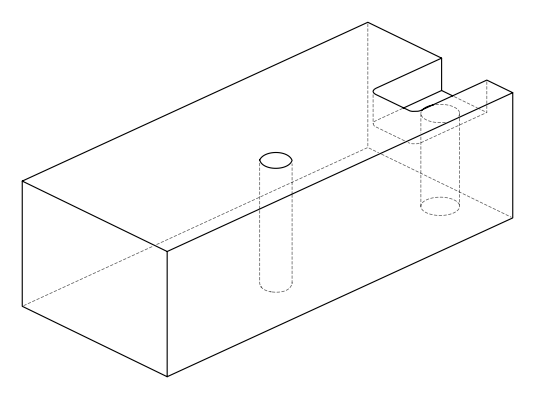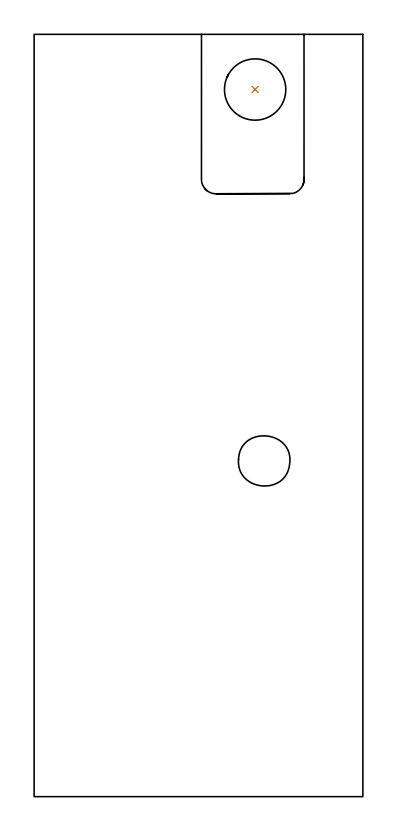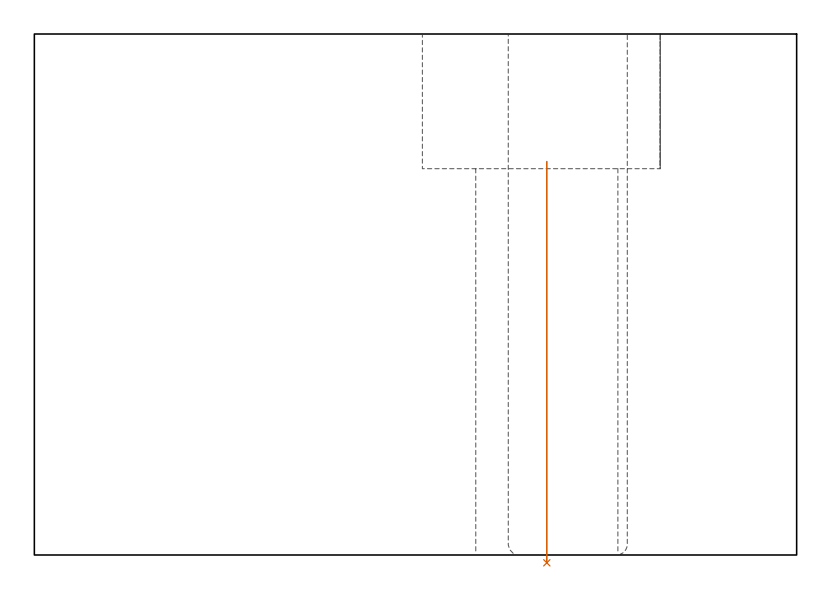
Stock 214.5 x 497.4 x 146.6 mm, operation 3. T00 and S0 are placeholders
(PLAN: 3 operations, 2 tool changes, 25.5 min)
(1 MILL_SLOT | SLOT_PARTIAL_RECTANGULAR | NXT0201_012 | Follow Part, ap 4, ae 75% | 15.53 min | 262323 mm3)
(2 MILL_THROUGH_HOLE_FROM_SOLID_MATERIAL | STEP1HOLE | NXT0201_007 | Circular | 9.51 min | 128691 mm3)
(3 INDEXABLE_INSERT_DRILL_THROUGH_HOLE_FROM_SOLID | STEP1HOLE_1 | NXT0302_035 | 0.46 min | 136505 mm3)
(TOOL NXT0201_012 | ENDMILL 16mm [2P460-1600-NA 1630] | D16 FL38 Z6)
(TOOL NXT0201_007 | ENDMILL 25mm [R216.25-25050GCK54P 1620] | D25 R3 FL54 Z5)
(TOOL NXT0302_035 | Index. Insert Drill 40mm [880-D4000L40-05] | D40 PA176 FL200 Z2)
(OP 3 INDEXABLE_INSERT_DRILL_THROUGH_HOLE_FROM_SOLID)
G17 G21 G94 G90
T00 M6
G54
G17 G0 G90 X144.2 Y461.4 S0 M3
G43 Z156.6 H1
G94 G81 G98 Z-2.198 F250. R110.7
G80
M5
M2
